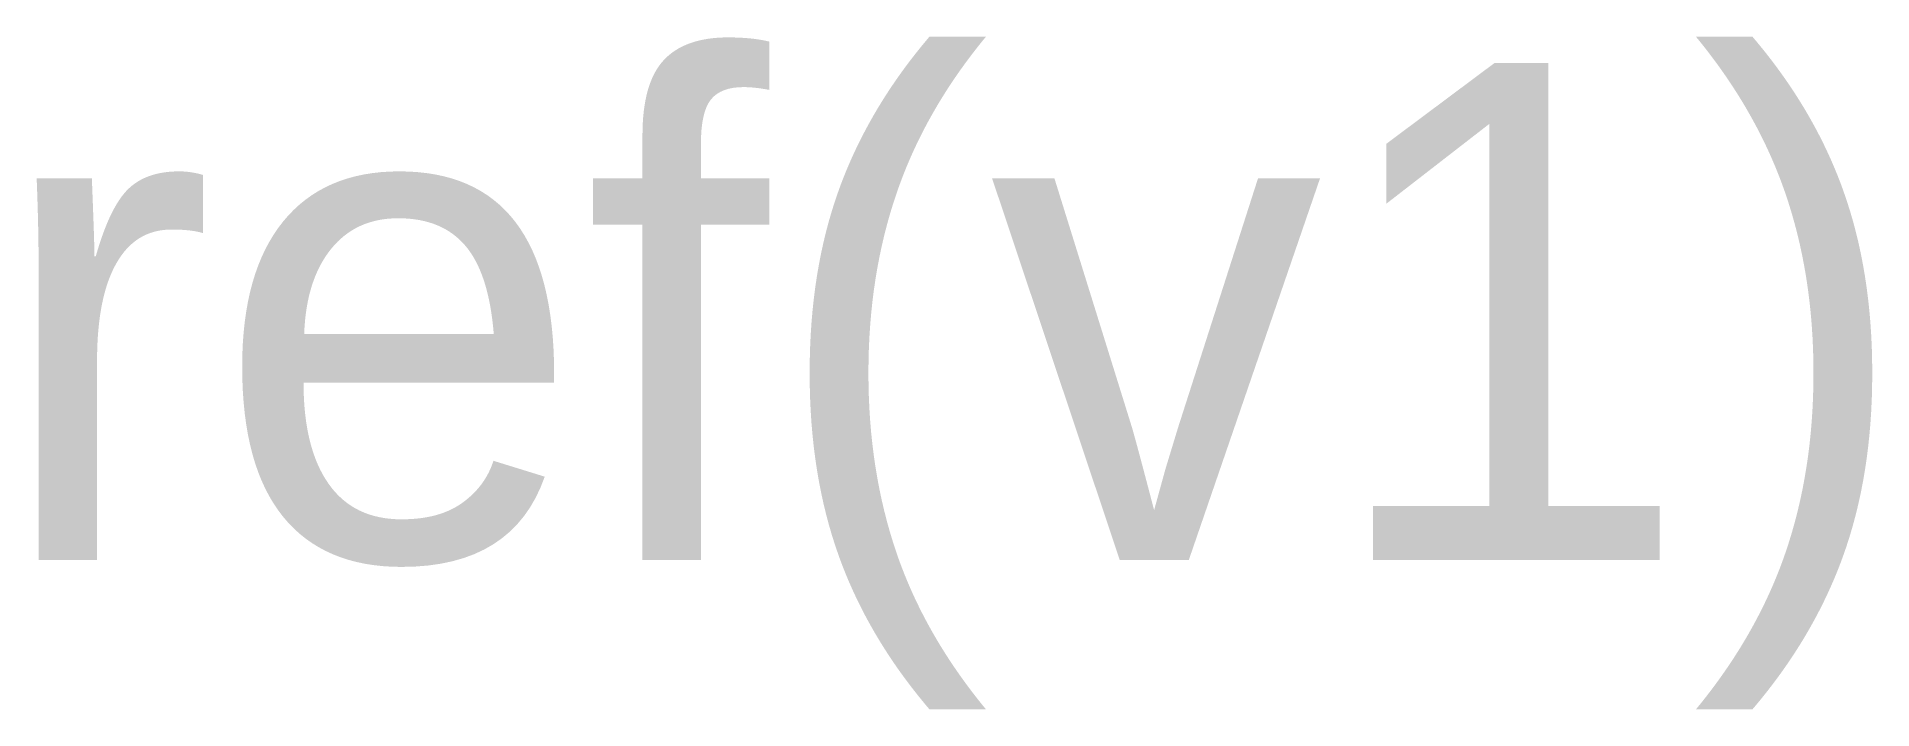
# Model space of a CAD drawing. Extents: x -1.72 to 0.13, y 0.93 to 1.61.
import ezdxf

# ---------------------------------------------------------------- set-up
doc = ezdxf.new("R2010")
doc.units = 0
doc.layers.add('Default', color=7, linetype='Continuous')

msp = doc.modelspace()

# ---------------------------------------------------------------- texts
at = {"layer": 'Default'}
msp.add_text('ref(v1)', height=0.5, dxfattribs=at).set_placement((-1.7609, 1.0811))

doc.saveas('drawing.dxf')
